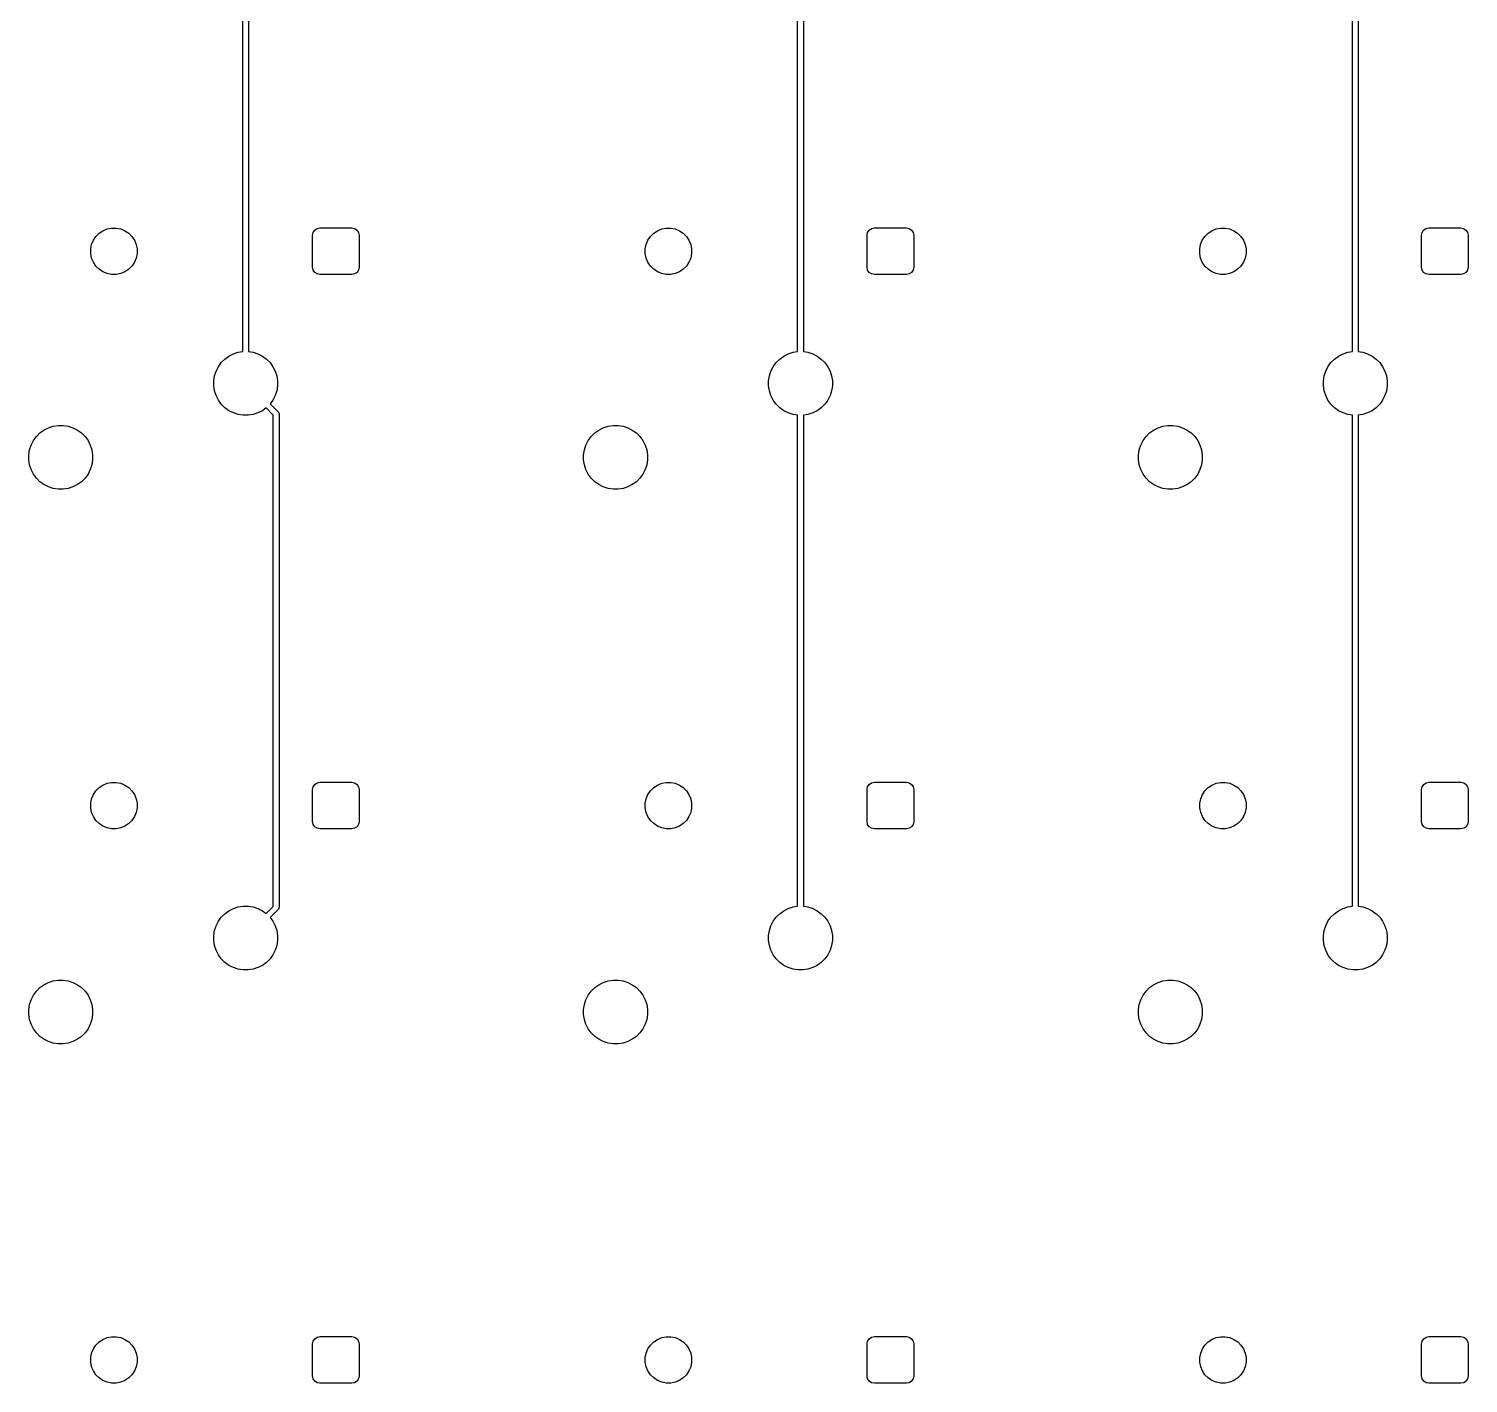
# Model space of a CAD drawing. Header units: millimetres. Extents: x 2.1 to 59.1, y -97 to -3.9.
# Drawn here: x 9.69 to 59.12, y -96.96 to -50.44 of the extents above; entities that cross this region are included whole.
import ezdxf

# ---------------------------------------------------------------- set-up
doc = ezdxf.new("R2010")
doc.units = ezdxf.units.MM
doc.layers.add('F.Cu', color=13, linetype='CONTINUOUS', true_color=0xc83434)

msp = doc.modelspace()

# ---------------------------------------------------------------- linework, layer by layer
at = {"layer": 'F.Cu', "linetype": 'CONTINUOUS'}
for p, q in [((17.039666, -61.524762), (17.039666, -44.663641)), ((17.239666, -44.663641), (17.239666, -61.524762)), ((36.089666, -61.524762), (36.089666, -44.663641)), ((36.289666, -44.663641), (36.289666, -61.524762)), ((55.139666, -61.524762), (55.139666, -44.663641)), ((55.339666, -44.663641), (55.339666, -61.524762)), ((12.238883, -57.374463), (12.383772, -57.314448)), ((12.383772, -57.314448), (12.537586, -57.283852)), ((12.537586, -57.283852), (12.694414, -57.283852)), ((12.694414, -57.283852), (12.848228, -57.314448)), ((12.848228, -57.314448), (12.993117, -57.374463)), ((19.509223, -57.353223), (19.590329, -57.29903)), ((19.590329, -57.29903), (19.686, -57.28)), ((19.686, -57.28), (20.786, -57.28)), ((20.786, -57.28), (20.881671, -57.29903)), ((20.881671, -57.29903), (20.962777, -57.353223)), ((31.278883, -57.374463), (31.423772, -57.314448)), ((31.423772, -57.314448), (31.577586, -57.283852)), ((31.577586, -57.283852), (31.734414, -57.283852)), ((31.734414, -57.283852), (31.888228, -57.314448)), ((31.888228, -57.314448), (32.033117, -57.374463)), ((38.549223, -57.353223), (38.630329, -57.29903)), ((38.630329, -57.29903), (38.726, -57.28)), ((38.726, -57.28), (39.826, -57.28)), ((39.826, -57.28), (39.921671, -57.29903)), ((39.921671, -57.29903), (40.002777, -57.353223)), ((50.314883, -57.374463), (50.459772, -57.314448)), ((50.459772, -57.314448), (50.613586, -57.283852)), ((50.613586, -57.283852), (50.770414, -57.283852)), ((50.770414, -57.283852), (50.924228, -57.314448)), ((50.924228, -57.314448), (51.069117, -57.374463)), ((57.585223, -57.353223), (57.666329, -57.29903)), ((57.666329, -57.29903), (57.762, -57.28)), ((57.762, -57.28), (58.862, -57.28)), ((58.862, -57.28), (58.957671, -57.29903)), ((58.957671, -57.29903), (59.038777, -57.353223)), ((11.850448, -57.847772), (11.910463, -57.702883)), ((11.910463, -57.702883), (11.997592, -57.572485)), ((11.997592, -57.572485), (12.108485, -57.461592)), ((12.108485, -57.461592), (12.238883, -57.374463)), ((12.993117, -57.374463), (13.123515, -57.461592)), ((13.123515, -57.461592), (13.234408, -57.572485)), ((13.234408, -57.572485), (13.321537, -57.702883)), ((13.321537, -57.702883), (13.381552, -57.847772)), ((19.436, -57.53), (19.45503, -57.434329)), ((19.436, -58.63), (19.436, -57.53)), ((19.45503, -57.434329), (19.509223, -57.353223)), ((20.962777, -57.353223), (21.01697, -57.434329)), ((21.01697, -57.434329), (21.036, -57.53)), ((21.036, -57.53), (21.036, -58.63)), ((30.890448, -57.847772), (30.950463, -57.702883)), ((30.950463, -57.702883), (31.037592, -57.572485)), ((31.037592, -57.572485), (31.148485, -57.461592)), ((31.148485, -57.461592), (31.278883, -57.374463)), ((32.033117, -57.374463), (32.163515, -57.461592)), ((32.163515, -57.461592), (32.274408, -57.572485)), ((32.274408, -57.572485), (32.361537, -57.702883)), ((32.361537, -57.702883), (32.421552, -57.847772)), ((38.476, -57.53), (38.49503, -57.434329)), ((38.476, -58.63), (38.476, -57.53)), ((38.49503, -57.434329), (38.549223, -57.353223)), ((40.002777, -57.353223), (40.05697, -57.434329)), ((40.05697, -57.434329), (40.076, -57.53)), ((40.076, -57.53), (40.076, -58.63)), ((49.926448, -57.847772), (49.986463, -57.702883)), ((49.986463, -57.702883), (50.073592, -57.572485)), ((50.073592, -57.572485), (50.184485, -57.461592)), ((50.184485, -57.461592), (50.314883, -57.374463)), ((51.069117, -57.374463), (51.199515, -57.461592)), ((51.199515, -57.461592), (51.310408, -57.572485)), ((51.310408, -57.572485), (51.397537, -57.702883)), ((51.397537, -57.702883), (51.457552, -57.847772)), ((57.512, -57.53), (57.53103, -57.434329)), ((57.512, -58.63), (57.512, -57.53)), ((57.53103, -57.434329), (57.585223, -57.353223)), ((59.038777, -57.353223), (59.09297, -57.434329)), ((59.09297, -57.434329), (59.112, -57.53)), ((59.112, -57.53), (59.112, -58.63)), ((11.819852, -58.001586), (11.850448, -57.847772)), ((11.819852, -58.158414), (11.819852, -58.001586)), ((11.850448, -58.312228), (11.819852, -58.158414)), ((11.910463, -58.457117), (11.850448, -58.312228)), ((13.381552, -58.312228), (13.321537, -58.457117)), ((13.381552, -57.847772), (13.412148, -58.001586)), ((13.412148, -58.158414), (13.381552, -58.312228)), ((13.412148, -58.001586), (13.412148, -58.158414)), ((30.859852, -58.001586), (30.890448, -57.847772)), ((30.859852, -58.158414), (30.859852, -58.001586)), ((30.890448, -58.312228), (30.859852, -58.158414)), ((30.950463, -58.457117), (30.890448, -58.312228)), ((32.421552, -58.312228), (32.361537, -58.457117)), ((32.421552, -57.847772), (32.452148, -58.001586)), ((32.452148, -58.158414), (32.421552, -58.312228)), ((32.452148, -58.001586), (32.452148, -58.158414)), ((49.895852, -58.001586), (49.926448, -57.847772)), ((49.895852, -58.158414), (49.895852, -58.001586)), ((49.926448, -58.312228), (49.895852, -58.158414)), ((49.986463, -58.457117), (49.926448, -58.312228)), ((51.457552, -58.312228), (51.397537, -58.457117)), ((51.457552, -57.847772), (51.488148, -58.001586)), ((51.488148, -58.158414), (51.457552, -58.312228)), ((51.488148, -58.001586), (51.488148, -58.158414)), ((11.997592, -58.587515), (11.910463, -58.457117)), ((12.108485, -58.698408), (11.997592, -58.587515)), ((12.238883, -58.785537), (12.108485, -58.698408)), ((12.383772, -58.845552), (12.238883, -58.785537)), ((12.993117, -58.785537), (12.848228, -58.845552)), ((13.123515, -58.698408), (12.993117, -58.785537)), ((13.234408, -58.587515), (13.123515, -58.698408)), ((13.321537, -58.457117), (13.234408, -58.587515)), ((19.45503, -58.725671), (19.436, -58.63)), ((19.509223, -58.806777), (19.45503, -58.725671)), ((19.590329, -58.86097), (19.509223, -58.806777)), ((20.962777, -58.806777), (20.881671, -58.86097)), ((21.01697, -58.725671), (20.962777, -58.806777)), ((21.036, -58.63), (21.01697, -58.725671)), ((31.037592, -58.587515), (30.950463, -58.457117)), ((31.148485, -58.698408), (31.037592, -58.587515)), ((31.278883, -58.785537), (31.148485, -58.698408)), ((31.423772, -58.845552), (31.278883, -58.785537)), ((32.033117, -58.785537), (31.888228, -58.845552)), ((32.163515, -58.698408), (32.033117, -58.785537)), ((32.274408, -58.587515), (32.163515, -58.698408)), ((32.361537, -58.457117), (32.274408, -58.587515)), ((38.49503, -58.725671), (38.476, -58.63)), ((38.549223, -58.806777), (38.49503, -58.725671)), ((38.630329, -58.86097), (38.549223, -58.806777)), ((40.002777, -58.806777), (39.921671, -58.86097)), ((40.05697, -58.725671), (40.002777, -58.806777)), ((40.076, -58.63), (40.05697, -58.725671)), ((50.073592, -58.587515), (49.986463, -58.457117)), ((50.184485, -58.698408), (50.073592, -58.587515)), ((50.314883, -58.785537), (50.184485, -58.698408)), ((50.459772, -58.845552), (50.314883, -58.785537)), ((51.069117, -58.785537), (50.924228, -58.845552)), ((51.199515, -58.698408), (51.069117, -58.785537)), ((51.310408, -58.587515), (51.199515, -58.698408)), ((51.397537, -58.457117), (51.310408, -58.587515)), ((57.53103, -58.725671), (57.512, -58.63)), ((57.585223, -58.806777), (57.53103, -58.725671)), ((57.666329, -58.86097), (57.585223, -58.806777)), ((59.038777, -58.806777), (58.957671, -58.86097)), ((59.09297, -58.725671), (59.038777, -58.806777)), ((59.112, -58.63), (59.09297, -58.725671)), ((12.537586, -58.876148), (12.383772, -58.845552)), ((12.694414, -58.876148), (12.537586, -58.876148)), ((12.848228, -58.845552), (12.694414, -58.876148)), ((19.686, -58.88), (19.590329, -58.86097)), ((20.786, -58.88), (19.686, -58.88)), ((20.881671, -58.86097), (20.786, -58.88)), ((31.577586, -58.876148), (31.423772, -58.845552)), ((31.734414, -58.876148), (31.577586, -58.876148)), ((31.888228, -58.845552), (31.734414, -58.876148)), ((38.726, -58.88), (38.630329, -58.86097)), ((39.826, -58.88), (38.726, -58.88)), ((39.921671, -58.86097), (39.826, -58.88)), ((50.613586, -58.876148), (50.459772, -58.845552)), ((50.770414, -58.876148), (50.613586, -58.876148)), ((50.924228, -58.845552), (50.770414, -58.876148)), ((57.762, -58.88), (57.666329, -58.86097)), ((58.862, -58.88), (57.762, -58.88)), ((58.957671, -58.86097), (58.862, -58.88)), ((16.425273, -61.782755), (16.564918, -61.681298)), ((16.564918, -61.681298), (16.718714, -61.602935)), ((16.718714, -61.602935), (16.882876, -61.549595)), ((16.882876, -61.549595), (17.039666, -61.524762)), ((17.239666, -61.524762), (17.396456, -61.549595)), ((17.396456, -61.549595), (17.560618, -61.602935)), ((17.560618, -61.602935), (17.714414, -61.681298)), ((17.714414, -61.681298), (17.854059, -61.782755)), ((35.475273, -61.782755), (35.614918, -61.681298)), ((35.614918, -61.681298), (35.768714, -61.602935)), ((35.768714, -61.602935), (35.932876, -61.549595)), ((35.932876, -61.549595), (36.089666, -61.524762)), ((36.289666, -61.524762), (36.446456, -61.549595)), ((36.446456, -61.549595), (36.610618, -61.602935)), ((36.610618, -61.602935), (36.764414, -61.681298)), ((36.764414, -61.681298), (36.904059, -61.782755)), ((54.525273, -61.782755), (54.664918, -61.681298)), ((54.664918, -61.681298), (54.818714, -61.602935)), ((54.818714, -61.602935), (54.982876, -61.549595)), ((54.982876, -61.549595), (55.139666, -61.524762)), ((55.339666, -61.524762), (55.496456, -61.549595)), ((55.496456, -61.549595), (55.660618, -61.602935)), ((55.660618, -61.602935), (55.814414, -61.681298)), ((55.814414, -61.681298), (55.954059, -61.782755)), ((16.070059, -62.362412), (16.123399, -62.19825)), ((16.123399, -62.19825), (16.201762, -62.044454)), ((16.201762, -62.044454), (16.303219, -61.904809)), ((16.303219, -61.904809), (16.425273, -61.782755)), ((17.854059, -61.782755), (17.976113, -61.904809)), ((17.976113, -61.904809), (18.07757, -62.044454)), ((18.07757, -62.044454), (18.155933, -62.19825)), ((18.155933, -62.19825), (18.209273, -62.362412)), ((35.120059, -62.362412), (35.173399, -62.19825)), ((35.173399, -62.19825), (35.251762, -62.044454)), ((35.251762, -62.044454), (35.353219, -61.904809)), ((35.353219, -61.904809), (35.475273, -61.782755)), ((36.904059, -61.782755), (37.026113, -61.904809)), ((37.026113, -61.904809), (37.12757, -62.044454)), ((37.12757, -62.044454), (37.205933, -62.19825)), ((37.205933, -62.19825), (37.259273, -62.362412)), ((54.170059, -62.362412), (54.223399, -62.19825)), ((54.223399, -62.19825), (54.301762, -62.044454)), ((54.301762, -62.044454), (54.403219, -61.904809)), ((54.403219, -61.904809), (54.525273, -61.782755)), ((55.954059, -61.782755), (56.076113, -61.904809)), ((56.076113, -61.904809), (56.17757, -62.044454)), ((56.17757, -62.044454), (56.255933, -62.19825)), ((56.255933, -62.19825), (56.309273, -62.362412)), ((16.043057, -62.532897), (16.070059, -62.362412)), ((16.043057, -62.705507), (16.043057, -62.532897)), ((16.070059, -62.875992), (16.043057, -62.705507)), ((18.209273, -62.362412), (18.236275, -62.532897)), ((18.236275, -62.705507), (18.209273, -62.875992)), ((18.236275, -62.532897), (18.236275, -62.705507)), ((35.093057, -62.532897), (35.120059, -62.362412)), ((35.093057, -62.705507), (35.093057, -62.532897)), ((35.120059, -62.875992), (35.093057, -62.705507)), ((37.259273, -62.362412), (37.286275, -62.532897)), ((37.286275, -62.705507), (37.259273, -62.875992)), ((37.286275, -62.532897), (37.286275, -62.705507)), ((54.143057, -62.532897), (54.170059, -62.362412)), ((54.143057, -62.705507), (54.143057, -62.532897)), ((54.170059, -62.875992), (54.143057, -62.705507)), ((56.309273, -62.362412), (56.336275, -62.532897)), ((56.336275, -62.705507), (56.309273, -62.875992)), ((56.336275, -62.532897), (56.336275, -62.705507)), ((16.123399, -63.040154), (16.070059, -62.875992)), ((16.201762, -63.19395), (16.123399, -63.040154)), ((16.303219, -63.333595), (16.201762, -63.19395)), ((18.07757, -63.19395), (17.984262, -63.322377)), ((18.155933, -63.040154), (18.07757, -63.19395)), ((18.209273, -62.875992), (18.155933, -63.040154)), ((35.173399, -63.040154), (35.120059, -62.875992)), ((35.251762, -63.19395), (35.173399, -63.040154)), ((35.353219, -63.333595), (35.251762, -63.19395)), ((37.12757, -63.19395), (37.026113, -63.333595)), ((37.205933, -63.040154), (37.12757, -63.19395)), ((37.259273, -62.875992), (37.205933, -63.040154)), ((54.223399, -63.040154), (54.170059, -62.875992)), ((54.301762, -63.19395), (54.223399, -63.040154)), ((54.403219, -63.333595), (54.301762, -63.19395)), ((56.17757, -63.19395), (56.076113, -63.333595)), ((56.255933, -63.040154), (56.17757, -63.19395)), ((56.309273, -62.875992), (56.255933, -63.040154)), ((16.425273, -63.455649), (16.303219, -63.333595)), ((16.564918, -63.557106), (16.425273, -63.455649)), ((16.718714, -63.635469), (16.564918, -63.557106)), ((16.882876, -63.688809), (16.718714, -63.635469)), ((17.053361, -63.715811), (16.882876, -63.688809)), ((17.225971, -63.715811), (17.053361, -63.715811)), ((17.396456, -63.688809), (17.225971, -63.715811)), ((17.560618, -63.635469), (17.396456, -63.688809)), ((17.714414, -63.557106), (17.560618, -63.635469)), ((17.842841, -63.463798), (17.714414, -63.557106)), ((18.086, -63.706957), (17.842841, -63.463798)), ((17.984262, -63.322377), (18.256711, -63.594826)), ((18.086, -80.581446), (18.086, -63.706957)), ((18.256711, -63.594826), (18.269147, -63.609979)), ((18.269147, -63.609979), (18.284079, -63.646027)), ((18.284079, -63.646027), (18.286, -63.665536)), ((18.286, -63.665536), (18.286, -80.622868)), ((35.475273, -63.455649), (35.353219, -63.333595)), ((35.614918, -63.557106), (35.475273, -63.455649)), ((35.768714, -63.635469), (35.614918, -63.557106)), ((35.932876, -63.688809), (35.768714, -63.635469)), ((36.089666, -63.713641), (35.932876, -63.688809)), ((36.089666, -80.574762), (36.089666, -63.713641)), ((36.446456, -63.688809), (36.289666, -63.713641)), ((36.289666, -63.713641), (36.289666, -80.574762)), ((36.610618, -63.635469), (36.446456, -63.688809)), ((36.764414, -63.557106), (36.610618, -63.635469)), ((36.904059, -63.455649), (36.764414, -63.557106)), ((37.026113, -63.333595), (36.904059, -63.455649)), ((54.525273, -63.455649), (54.403219, -63.333595)), ((54.664918, -63.557106), (54.525273, -63.455649)), ((54.818714, -63.635469), (54.664918, -63.557106)), ((54.982876, -63.688809), (54.818714, -63.635469)), ((55.139666, -63.713641), (54.982876, -63.688809)), ((55.139666, -80.574762), (55.139666, -63.713641)), ((55.496456, -63.688809), (55.339666, -63.713641)), ((55.339666, -63.713641), (55.339666, -80.574762)), ((55.660618, -63.635469), (55.496456, -63.688809)), ((55.814414, -63.557106), (55.660618, -63.635469)), ((55.954059, -63.455649), (55.814414, -63.557106)), ((56.076113, -63.333595), (55.954059, -63.455649)), ((10.075273, -64.322755), (10.214918, -64.221298)), ((10.214918, -64.221298), (10.368714, -64.142935)), ((10.368714, -64.142935), (10.532876, -64.089595)), ((10.532876, -64.089595), (10.703361, -64.062593)), ((10.703361, -64.062593), (10.875971, -64.062593)), ((10.875971, -64.062593), (11.046456, -64.089595)), ((11.046456, -64.089595), (11.210618, -64.142935)), ((11.210618, -64.142935), (11.364414, -64.221298)), ((11.364414, -64.221298), (11.504059, -64.322755)), ((29.125273, -64.322755), (29.264918, -64.221298)), ((29.264918, -64.221298), (29.418714, -64.142935)), ((29.418714, -64.142935), (29.582876, -64.089595)), ((29.582876, -64.089595), (29.753361, -64.062593)), ((29.753361, -64.062593), (29.925971, -64.062593)), ((29.925971, -64.062593), (30.096456, -64.089595)), ((30.096456, -64.089595), (30.260618, -64.142935)), ((30.260618, -64.142935), (30.414414, -64.221298)), ((30.414414, -64.221298), (30.554059, -64.322755)), ((48.175273, -64.322755), (48.314918, -64.221298)), ((48.314918, -64.221298), (48.468714, -64.142935)), ((48.468714, -64.142935), (48.632876, -64.089595)), ((48.632876, -64.089595), (48.803361, -64.062593)), ((48.803361, -64.062593), (48.975971, -64.062593)), ((48.975971, -64.062593), (49.146456, -64.089595)), ((49.146456, -64.089595), (49.310618, -64.142935)), ((49.310618, -64.142935), (49.464414, -64.221298)), ((49.464414, -64.221298), (49.604059, -64.322755)), ((9.720059, -64.902412), (9.773399, -64.73825)), ((9.773399, -64.73825), (9.851762, -64.584454)), ((9.851762, -64.584454), (9.953219, -64.444809)), ((9.953219, -64.444809), (10.075273, -64.322755)), ((11.504059, -64.322755), (11.626113, -64.444809)), ((11.626113, -64.444809), (11.72757, -64.584454)), ((11.72757, -64.584454), (11.805933, -64.73825)), ((11.805933, -64.73825), (11.859273, -64.902412)), ((28.770059, -64.902412), (28.823399, -64.73825)), ((28.823399, -64.73825), (28.901762, -64.584454)), ((28.901762, -64.584454), (29.003219, -64.444809)), ((29.003219, -64.444809), (29.125273, -64.322755)), ((30.554059, -64.322755), (30.676113, -64.444809)), ((30.676113, -64.444809), (30.77757, -64.584454)), ((30.77757, -64.584454), (30.855933, -64.73825)), ((30.855933, -64.73825), (30.909273, -64.902412)), ((47.820059, -64.902412), (47.873399, -64.73825)), ((47.873399, -64.73825), (47.951762, -64.584454)), ((47.951762, -64.584454), (48.053219, -64.444809)), ((48.053219, -64.444809), (48.175273, -64.322755)), ((49.604059, -64.322755), (49.726113, -64.444809)), ((49.726113, -64.444809), (49.82757, -64.584454)), ((49.82757, -64.584454), (49.905933, -64.73825)), ((49.905933, -64.73825), (49.959273, -64.902412)), ((9.693057, -65.072897), (9.720059, -64.902412)), ((9.693057, -65.245507), (9.693057, -65.072897)), ((11.859273, -64.902412), (11.886275, -65.072897)), ((11.886275, -65.072897), (11.886275, -65.245507)), ((28.743057, -65.072897), (28.770059, -64.902412)), ((28.743057, -65.245507), (28.743057, -65.072897)), ((30.909273, -64.902412), (30.936275, -65.072897)), ((30.936275, -65.072897), (30.936275, -65.245507)), ((47.793057, -65.072897), (47.820059, -64.902412)), ((47.793057, -65.245507), (47.793057, -65.072897)), ((49.959273, -64.902412), (49.986275, -65.072897)), ((49.986275, -65.072897), (49.986275, -65.245507)), ((9.720059, -65.415992), (9.693057, -65.245507)), ((9.773399, -65.580154), (9.720059, -65.415992)), ((9.851762, -65.73395), (9.773399, -65.580154)), ((11.805933, -65.580154), (11.72757, -65.73395)), ((11.859273, -65.415992), (11.805933, -65.580154)), ((11.886275, -65.245507), (11.859273, -65.415992)), ((28.770059, -65.415992), (28.743057, -65.245507)), ((28.823399, -65.580154), (28.770059, -65.415992)), ((28.901762, -65.73395), (28.823399, -65.580154)), ((30.855933, -65.580154), (30.77757, -65.73395)), ((30.909273, -65.415992), (30.855933, -65.580154)), ((30.936275, -65.245507), (30.909273, -65.415992)), ((47.820059, -65.415992), (47.793057, -65.245507)), ((47.873399, -65.580154), (47.820059, -65.415992)), ((47.951762, -65.73395), (47.873399, -65.580154)), ((49.905933, -65.580154), (49.82757, -65.73395)), ((49.959273, -65.415992), (49.905933, -65.580154)), ((49.986275, -65.245507), (49.959273, -65.415992)), ((9.953219, -65.873595), (9.851762, -65.73395)), ((10.075273, -65.995649), (9.953219, -65.873595)), ((10.214918, -66.097106), (10.075273, -65.995649)), ((10.368714, -66.175469), (10.214918, -66.097106)), ((10.532876, -66.228809), (10.368714, -66.175469)), ((11.210618, -66.175469), (11.046456, -66.228809)), ((11.364414, -66.097106), (11.210618, -66.175469)), ((11.504059, -65.995649), (11.364414, -66.097106)), ((11.626113, -65.873595), (11.504059, -65.995649)), ((11.72757, -65.73395), (11.626113, -65.873595)), ((29.003219, -65.873595), (28.901762, -65.73395)), ((29.125273, -65.995649), (29.003219, -65.873595)), ((29.264918, -66.097106), (29.125273, -65.995649)), ((29.418714, -66.175469), (29.264918, -66.097106)), ((29.582876, -66.228809), (29.418714, -66.175469)), ((30.260618, -66.175469), (30.096456, -66.228809)), ((30.414414, -66.097106), (30.260618, -66.175469)), ((30.554059, -65.995649), (30.414414, -66.097106)), ((30.676113, -65.873595), (30.554059, -65.995649)), ((30.77757, -65.73395), (30.676113, -65.873595)), ((48.053219, -65.873595), (47.951762, -65.73395)), ((48.175273, -65.995649), (48.053219, -65.873595)), ((48.314918, -66.097106), (48.175273, -65.995649)), ((48.468714, -66.175469), (48.314918, -66.097106)), ((48.632876, -66.228809), (48.468714, -66.175469)), ((49.310618, -66.175469), (49.146456, -66.228809)), ((49.464414, -66.097106), (49.310618, -66.175469)), ((49.604059, -65.995649), (49.464414, -66.097106)), ((49.726113, -65.873595), (49.604059, -65.995649)), ((49.82757, -65.73395), (49.726113, -65.873595)), ((10.703361, -66.255811), (10.532876, -66.228809)), ((10.875971, -66.255811), (10.703361, -66.255811)), ((11.046456, -66.228809), (10.875971, -66.255811)), ((29.753361, -66.255811), (29.582876, -66.228809)), ((29.925971, -66.255811), (29.753361, -66.255811)), ((30.096456, -66.228809), (29.925971, -66.255811)), ((48.803361, -66.255811), (48.632876, -66.228809)), ((48.975971, -66.255811), (48.803361, -66.255811)), ((49.146456, -66.228809), (48.975971, -66.255811)), ((11.997592, -76.612485), (12.108485, -76.501592)), ((12.108485, -76.501592), (12.238883, -76.414463)), ((12.238883, -76.414463), (12.383772, -76.354448)), ((12.383772, -76.354448), (12.537586, -76.323852)), ((12.537586, -76.323852), (12.694414, -76.323852)), ((12.694414, -76.323852), (12.848228, -76.354448)), ((12.848228, -76.354448), (12.993117, -76.414463)), ((12.993117, -76.414463), (13.123515, -76.501592)), ((13.123515, -76.501592), (13.234408, -76.612485)), ((19.436, -76.57), (19.45503, -76.474329)), ((19.436, -77.67), (19.436, -76.57)), ((19.45503, -76.474329), (19.509223, -76.393223)), ((19.509223, -76.393223), (19.590329, -76.33903)), ((19.590329, -76.33903), (19.686, -76.32)), ((19.686, -76.32), (20.786, -76.32)), ((20.786, -76.32), (20.881671, -76.33903)), ((20.881671, -76.33903), (20.962777, -76.393223)), ((20.962777, -76.393223), (21.01697, -76.474329)), ((21.01697, -76.474329), (21.036, -76.57)), ((21.036, -76.57), (21.036, -77.67)), ((31.037592, -76.612485), (31.148485, -76.501592)), ((31.148485, -76.501592), (31.278883, -76.414463)), ((31.278883, -76.414463), (31.423772, -76.354448)), ((31.423772, -76.354448), (31.577586, -76.323852)), ((31.577586, -76.323852), (31.734414, -76.323852)), ((31.734414, -76.323852), (31.888228, -76.354448)), ((31.888228, -76.354448), (32.033117, -76.414463)), ((32.033117, -76.414463), (32.163515, -76.501592)), ((32.163515, -76.501592), (32.274408, -76.612485)), ((38.476, -76.57), (38.49503, -76.474329)), ((38.476, -77.67), (38.476, -76.57)), ((38.49503, -76.474329), (38.549223, -76.393223)), ((38.549223, -76.393223), (38.630329, -76.33903)), ((38.630329, -76.33903), (38.726, -76.32)), ((38.726, -76.32), (39.826, -76.32)), ((39.826, -76.32), (39.921671, -76.33903)), ((39.921671, -76.33903), (40.002777, -76.393223)), ((40.002777, -76.393223), (40.05697, -76.474329)), ((40.05697, -76.474329), (40.076, -76.57)), ((40.076, -76.57), (40.076, -77.67)), ((50.077592, -76.612485), (50.188485, -76.501592)), ((50.188485, -76.501592), (50.318883, -76.414463)), ((50.318883, -76.414463), (50.463772, -76.354448)), ((50.463772, -76.354448), (50.617586, -76.323852)), ((50.617586, -76.323852), (50.774414, -76.323852)), ((50.774414, -76.323852), (50.928228, -76.354448)), ((50.928228, -76.354448), (51.073117, -76.414463)), ((51.073117, -76.414463), (51.203515, -76.501592)), ((51.203515, -76.501592), (51.314408, -76.612485)), ((57.516, -76.57), (57.53503, -76.474329)), ((57.516, -77.67), (57.516, -76.57)), ((57.53503, -76.474329), (57.589223, -76.393223)), ((57.589223, -76.393223), (57.670329, -76.33903)), ((57.670329, -76.33903), (57.766, -76.32)), ((57.766, -76.32), (58.866, -76.32)), ((58.866, -76.32), (58.961671, -76.33903)), ((58.961671, -76.33903), (59.042777, -76.393223)), ((59.042777, -76.393223), (59.09697, -76.474329)), ((59.09697, -76.474329), (59.116, -76.57)), ((59.116, -76.57), (59.116, -77.67)), ((11.819852, -77.041586), (11.850448, -76.887772)), ((11.819852, -77.198414), (11.819852, -77.041586)), ((11.850448, -76.887772), (11.910463, -76.742883)), ((11.910463, -76.742883), (11.997592, -76.612485)), ((13.234408, -76.612485), (13.321537, -76.742883)), ((13.321537, -76.742883), (13.381552, -76.887772)), ((13.381552, -76.887772), (13.412148, -77.041586)), ((13.412148, -77.041586), (13.412148, -77.198414)), ((30.859852, -77.041586), (30.890448, -76.887772)), ((30.859852, -77.198414), (30.859852, -77.041586)), ((30.890448, -76.887772), (30.950463, -76.742883)), ((30.950463, -76.742883), (31.037592, -76.612485)), ((32.274408, -76.612485), (32.361537, -76.742883)), ((32.361537, -76.742883), (32.421552, -76.887772)), ((32.421552, -76.887772), (32.452148, -77.041586)), ((32.452148, -77.041586), (32.452148, -77.198414)), ((49.899852, -77.041586), (49.930448, -76.887772)), ((49.899852, -77.198414), (49.899852, -77.041586)), ((49.930448, -76.887772), (49.990463, -76.742883)), ((49.990463, -76.742883), (50.077592, -76.612485)), ((51.314408, -76.612485), (51.401537, -76.742883)), ((51.401537, -76.742883), (51.461552, -76.887772)), ((51.461552, -76.887772), (51.492148, -77.041586)), ((51.492148, -77.041586), (51.492148, -77.198414)), ((11.850448, -77.352228), (11.819852, -77.198414)), ((11.910463, -77.497117), (11.850448, -77.352228)), ((11.997592, -77.627515), (11.910463, -77.497117)), ((13.321537, -77.497117), (13.234408, -77.627515)), ((13.381552, -77.352228), (13.321537, -77.497117)), ((13.412148, -77.198414), (13.381552, -77.352228)), ((30.890448, -77.352228), (30.859852, -77.198414)), ((30.950463, -77.497117), (30.890448, -77.352228)), ((31.037592, -77.627515), (30.950463, -77.497117)), ((32.361537, -77.497117), (32.274408, -77.627515)), ((32.421552, -77.352228), (32.361537, -77.497117)), ((32.452148, -77.198414), (32.421552, -77.352228)), ((49.930448, -77.352228), (49.899852, -77.198414)), ((49.990463, -77.497117), (49.930448, -77.352228)), ((50.077592, -77.627515), (49.990463, -77.497117)), ((51.401537, -77.497117), (51.314408, -77.627515)), ((51.461552, -77.352228), (51.401537, -77.497117)), ((51.492148, -77.198414), (51.461552, -77.352228)), ((12.108485, -77.738408), (11.997592, -77.627515)), ((12.238883, -77.825537), (12.108485, -77.738408)), ((12.383772, -77.885552), (12.238883, -77.825537)), ((12.537586, -77.916148), (12.383772, -77.885552)), ((12.694414, -77.916148), (12.537586, -77.916148)), ((12.848228, -77.885552), (12.694414, -77.916148)), ((12.993117, -77.825537), (12.848228, -77.885552)), ((13.123515, -77.738408), (12.993117, -77.825537)), ((13.234408, -77.627515), (13.123515, -77.738408)), ((19.45503, -77.765671), (19.436, -77.67)), ((19.509223, -77.846777), (19.45503, -77.765671)), ((19.590329, -77.90097), (19.509223, -77.846777)), ((19.686, -77.92), (19.590329, -77.90097)), ((20.786, -77.92), (19.686, -77.92)), ((20.881671, -77.90097), (20.786, -77.92)), ((20.962777, -77.846777), (20.881671, -77.90097)), ((21.01697, -77.765671), (20.962777, -77.846777)), ((21.036, -77.67), (21.01697, -77.765671)), ((31.148485, -77.738408), (31.037592, -77.627515)), ((31.278883, -77.825537), (31.148485, -77.738408)), ((31.423772, -77.885552), (31.278883, -77.825537)), ((31.577586, -77.916148), (31.423772, -77.885552)), ((31.734414, -77.916148), (31.577586, -77.916148)), ((31.888228, -77.885552), (31.734414, -77.916148)), ((32.033117, -77.825537), (31.888228, -77.885552)), ((32.163515, -77.738408), (32.033117, -77.825537)), ((32.274408, -77.627515), (32.163515, -77.738408)), ((38.49503, -77.765671), (38.476, -77.67)), ((38.549223, -77.846777), (38.49503, -77.765671)), ((38.630329, -77.90097), (38.549223, -77.846777)), ((38.726, -77.92), (38.630329, -77.90097)), ((39.826, -77.92), (38.726, -77.92)), ((39.921671, -77.90097), (39.826, -77.92)), ((40.002777, -77.846777), (39.921671, -77.90097)), ((40.05697, -77.765671), (40.002777, -77.846777)), ((40.076, -77.67), (40.05697, -77.765671)), ((50.188485, -77.738408), (50.077592, -77.627515)), ((50.318883, -77.825537), (50.188485, -77.738408)), ((50.463772, -77.885552), (50.318883, -77.825537)), ((50.617586, -77.916148), (50.463772, -77.885552)), ((50.774414, -77.916148), (50.617586, -77.916148)), ((50.928228, -77.885552), (50.774414, -77.916148)), ((51.073117, -77.825537), (50.928228, -77.885552)), ((51.203515, -77.738408), (51.073117, -77.825537)), ((51.314408, -77.627515), (51.203515, -77.738408)), ((57.53503, -77.765671), (57.516, -77.67)), ((57.589223, -77.846777), (57.53503, -77.765671)), ((57.670329, -77.90097), (57.589223, -77.846777)), ((57.766, -77.92), (57.670329, -77.90097)), ((58.866, -77.92), (57.766, -77.92)), ((58.961671, -77.90097), (58.866, -77.92)), ((59.042777, -77.846777), (58.961671, -77.90097)), ((59.09697, -77.765671), (59.042777, -77.846777)), ((59.116, -77.67), (59.09697, -77.765671)), ((16.201762, -81.094454), (16.303219, -80.954809)), ((16.303219, -80.954809), (16.425273, -80.832755)), ((16.425273, -80.832755), (16.564918, -80.731298)), ((16.564918, -80.731298), (16.718714, -80.652935)), ((16.718714, -80.652935), (16.882876, -80.599595)), ((16.882876, -80.599595), (17.053361, -80.572593)), ((17.053361, -80.572593), (17.225971, -80.572593)), ((17.225971, -80.572593), (17.396456, -80.599595)), ((17.396456, -80.599595), (17.560618, -80.652935)), ((17.560618, -80.652935), (17.714414, -80.731298)), ((17.714414, -80.731298), (17.842841, -80.824605)), ((17.842841, -80.824605), (18.086, -80.581446)), ((18.256711, -80.693578), (17.984262, -80.966026)), ((17.984262, -80.966026), (18.07757, -81.094454)), ((18.269147, -80.678425), (18.256711, -80.693578)), ((18.284079, -80.642377), (18.269147, -80.678425)), ((18.286, -80.622868), (18.284079, -80.642377)), ((35.251762, -81.094454), (35.353219, -80.954809)), ((35.353219, -80.954809), (35.475273, -80.832755)), ((35.475273, -80.832755), (35.614918, -80.731298)), ((35.614918, -80.731298), (35.768714, -80.652935)), ((35.768714, -80.652935), (35.932876, -80.599595)), ((35.932876, -80.599595), (36.089666, -80.574762)), ((36.289666, -80.574762), (36.446456, -80.599595)), ((36.446456, -80.599595), (36.610618, -80.652935)), ((36.610618, -80.652935), (36.764414, -80.731298)), ((36.764414, -80.731298), (36.904059, -80.832755)), ((36.904059, -80.832755), (37.026113, -80.954809)), ((37.026113, -80.954809), (37.12757, -81.094454)), ((54.301762, -81.094454), (54.403219, -80.954809)), ((54.403219, -80.954809), (54.525273, -80.832755)), ((54.525273, -80.832755), (54.664918, -80.731298)), ((54.664918, -80.731298), (54.818714, -80.652935)), ((54.818714, -80.652935), (54.982876, -80.599595)), ((54.982876, -80.599595), (55.139666, -80.574762)), ((55.339666, -80.574762), (55.496456, -80.599595)), ((55.496456, -80.599595), (55.660618, -80.652935)), ((55.660618, -80.652935), (55.814414, -80.731298)), ((55.814414, -80.731298), (55.954059, -80.832755)), ((55.954059, -80.832755), (56.076113, -80.954809)), ((56.076113, -80.954809), (56.17757, -81.094454)), ((16.043057, -81.582897), (16.070059, -81.412412)), ((16.070059, -81.412412), (16.123399, -81.24825)), ((16.123399, -81.24825), (16.201762, -81.094454)), ((18.07757, -81.094454), (18.155933, -81.24825)), ((18.155933, -81.24825), (18.209273, -81.412412)), ((18.209273, -81.412412), (18.236275, -81.582897)), ((35.093057, -81.582897), (35.120059, -81.412412)), ((35.120059, -81.412412), (35.173399, -81.24825)), ((35.173399, -81.24825), (35.251762, -81.094454)), ((37.12757, -81.094454), (37.205933, -81.24825)), ((37.205933, -81.24825), (37.259273, -81.412412)), ((37.259273, -81.412412), (37.286275, -81.582897)), ((54.143057, -81.582897), (54.170059, -81.412412)), ((54.170059, -81.412412), (54.223399, -81.24825)), ((54.223399, -81.24825), (54.301762, -81.094454)), ((56.17757, -81.094454), (56.255933, -81.24825)), ((56.255933, -81.24825), (56.309273, -81.412412)), ((56.309273, -81.412412), (56.336275, -81.582897)), ((16.043057, -81.755507), (16.043057, -81.582897)), ((16.070059, -81.925992), (16.043057, -81.755507)), ((16.123399, -82.090154), (16.070059, -81.925992)), ((18.209273, -81.925992), (18.155933, -82.090154)), ((18.236275, -81.755507), (18.209273, -81.925992)), ((18.236275, -81.582897), (18.236275, -81.755507)), ((35.093057, -81.755507), (35.093057, -81.582897)), ((35.120059, -81.925992), (35.093057, -81.755507)), ((35.173399, -82.090154), (35.120059, -81.925992)), ((37.259273, -81.925992), (37.205933, -82.090154)), ((37.286275, -81.755507), (37.259273, -81.925992)), ((37.286275, -81.582897), (37.286275, -81.755507)), ((54.143057, -81.755507), (54.143057, -81.582897)), ((54.170059, -81.925992), (54.143057, -81.755507)), ((54.223399, -82.090154), (54.170059, -81.925992)), ((56.309273, -81.925992), (56.255933, -82.090154)), ((56.336275, -81.755507), (56.309273, -81.925992)), ((56.336275, -81.582897), (56.336275, -81.755507)), ((16.201762, -82.24395), (16.123399, -82.090154)), ((16.303219, -82.383595), (16.201762, -82.24395)), ((16.425273, -82.505649), (16.303219, -82.383595)), ((16.564918, -82.607106), (16.425273, -82.505649)), ((17.854059, -82.505649), (17.714414, -82.607106)), ((17.976113, -82.383595), (17.854059, -82.505649)), ((18.07757, -82.24395), (17.976113, -82.383595)), ((18.155933, -82.090154), (18.07757, -82.24395)), ((35.251762, -82.24395), (35.173399, -82.090154)), ((35.353219, -82.383595), (35.251762, -82.24395)), ((35.475273, -82.505649), (35.353219, -82.383595)), ((35.614918, -82.607106), (35.475273, -82.505649)), ((36.904059, -82.505649), (36.764414, -82.607106)), ((37.026113, -82.383595), (36.904059, -82.505649)), ((37.12757, -82.24395), (37.026113, -82.383595)), ((37.205933, -82.090154), (37.12757, -82.24395)), ((54.301762, -82.24395), (54.223399, -82.090154)), ((54.403219, -82.383595), (54.301762, -82.24395)), ((54.525273, -82.505649), (54.403219, -82.383595)), ((54.664918, -82.607106), (54.525273, -82.505649)), ((55.954059, -82.505649), (55.814414, -82.607106)), ((56.076113, -82.383595), (55.954059, -82.505649)), ((56.17757, -82.24395), (56.076113, -82.383595)), ((56.255933, -82.090154), (56.17757, -82.24395)), ((16.718714, -82.685469), (16.564918, -82.607106)), ((16.882876, -82.738809), (16.718714, -82.685469)), ((17.053361, -82.765811), (16.882876, -82.738809)), ((17.225971, -82.765811), (17.053361, -82.765811)), ((17.396456, -82.738809), (17.225971, -82.765811)), ((17.560618, -82.685469), (17.396456, -82.738809)), ((17.714414, -82.607106), (17.560618, -82.685469)), ((35.768714, -82.685469), (35.614918, -82.607106)), ((35.932876, -82.738809), (35.768714, -82.685469)), ((36.103361, -82.765811), (35.932876, -82.738809)), ((36.275971, -82.765811), (36.103361, -82.765811)), ((36.446456, -82.738809), (36.275971, -82.765811)), ((36.610618, -82.685469), (36.446456, -82.738809)), ((36.764414, -82.607106), (36.610618, -82.685469)), ((54.818714, -82.685469), (54.664918, -82.607106)), ((54.982876, -82.738809), (54.818714, -82.685469)), ((55.153361, -82.765811), (54.982876, -82.738809)), ((55.325971, -82.765811), (55.153361, -82.765811)), ((55.496456, -82.738809), (55.325971, -82.765811)), ((55.660618, -82.685469), (55.496456, -82.738809)), ((55.814414, -82.607106), (55.660618, -82.685469)), ((9.851762, -83.634454), (9.953219, -83.494809)), ((9.953219, -83.494809), (10.075273, -83.372755)), ((10.075273, -83.372755), (10.214918, -83.271298)), ((10.214918, -83.271298), (10.368714, -83.192935)), ((10.368714, -83.192935), (10.532876, -83.139595)), ((10.532876, -83.139595), (10.703361, -83.112593)), ((10.703361, -83.112593), (10.875971, -83.112593)), ((10.875971, -83.112593), (11.046456, -83.139595)), ((11.046456, -83.139595), (11.210618, -83.192935)), ((11.210618, -83.192935), (11.364414, -83.271298)), ((11.364414, -83.271298), (11.504059, -83.372755)), ((11.504059, -83.372755), (11.626113, -83.494809)), ((11.626113, -83.494809), (11.72757, -83.634454)), ((28.901762, -83.634454), (29.003219, -83.494809)), ((29.003219, -83.494809), (29.125273, -83.372755)), ((29.125273, -83.372755), (29.264918, -83.271298)), ((29.264918, -83.271298), (29.418714, -83.192935)), ((29.418714, -83.192935), (29.582876, -83.139595)), ((29.582876, -83.139595), (29.753361, -83.112593)), ((29.753361, -83.112593), (29.925971, -83.112593)), ((29.925971, -83.112593), (30.096456, -83.139595)), ((30.096456, -83.139595), (30.260618, -83.192935)), ((30.260618, -83.192935), (30.414414, -83.271298)), ((30.414414, -83.271298), (30.554059, -83.372755)), ((30.554059, -83.372755), (30.676113, -83.494809)), ((30.676113, -83.494809), (30.77757, -83.634454)), ((47.951762, -83.634454), (48.053219, -83.494809)), ((48.053219, -83.494809), (48.175273, -83.372755)), ((48.175273, -83.372755), (48.314918, -83.271298)), ((48.314918, -83.271298), (48.468714, -83.192935)), ((48.468714, -83.192935), (48.632876, -83.139595)), ((48.632876, -83.139595), (48.803361, -83.112593)), ((48.803361, -83.112593), (48.975971, -83.112593)), ((48.975971, -83.112593), (49.146456, -83.139595)), ((49.146456, -83.139595), (49.310618, -83.192935)), ((49.310618, -83.192935), (49.464414, -83.271298)), ((49.464414, -83.271298), (49.604059, -83.372755)), ((49.604059, -83.372755), (49.726113, -83.494809)), ((49.726113, -83.494809), (49.82757, -83.634454)), ((9.693057, -84.122897), (9.720059, -83.952412)), ((9.720059, -83.952412), (9.773399, -83.78825)), ((9.773399, -83.78825), (9.851762, -83.634454)), ((11.72757, -83.634454), (11.805933, -83.78825)), ((11.805933, -83.78825), (11.859273, -83.952412)), ((11.859273, -83.952412), (11.886275, -84.122897)), ((28.743057, -84.122897), (28.770059, -83.952412)), ((28.770059, -83.952412), (28.823399, -83.78825)), ((28.823399, -83.78825), (28.901762, -83.634454)), ((30.77757, -83.634454), (30.855933, -83.78825)), ((30.855933, -83.78825), (30.909273, -83.952412)), ((30.909273, -83.952412), (30.936275, -84.122897)), ((47.793057, -84.122897), (47.820059, -83.952412)), ((47.820059, -83.952412), (47.873399, -83.78825)), ((47.873399, -83.78825), (47.951762, -83.634454)), ((49.82757, -83.634454), (49.905933, -83.78825)), ((49.905933, -83.78825), (49.959273, -83.952412)), ((49.959273, -83.952412), (49.986275, -84.122897)), ((9.693057, -84.295507), (9.693057, -84.122897)), ((9.720059, -84.465992), (9.693057, -84.295507)), ((9.773399, -84.630154), (9.720059, -84.465992)), ((11.859273, -84.465992), (11.805933, -84.630154)), ((11.886275, -84.295507), (11.859273, -84.465992)), ((11.886275, -84.122897), (11.886275, -84.295507)), ((28.743057, -84.295507), (28.743057, -84.122897)), ((28.770059, -84.465992), (28.743057, -84.295507)), ((28.823399, -84.630154), (28.770059, -84.465992)), ((30.909273, -84.465992), (30.855933, -84.630154)), ((30.936275, -84.295507), (30.909273, -84.465992)), ((30.936275, -84.122897), (30.936275, -84.295507)), ((47.793057, -84.295507), (47.793057, -84.122897)), ((47.820059, -84.465992), (47.793057, -84.295507)), ((47.873399, -84.630154), (47.820059, -84.465992)), ((49.959273, -84.465992), (49.905933, -84.630154)), ((49.986275, -84.295507), (49.959273, -84.465992)), ((49.986275, -84.122897), (49.986275, -84.295507)), ((9.851762, -84.78395), (9.773399, -84.630154)), ((9.953219, -84.923595), (9.851762, -84.78395)), ((10.075273, -85.045649), (9.953219, -84.923595)), ((11.626113, -84.923595), (11.504059, -85.045649)), ((11.72757, -84.78395), (11.626113, -84.923595)), ((11.805933, -84.630154), (11.72757, -84.78395)), ((28.901762, -84.78395), (28.823399, -84.630154)), ((29.003219, -84.923595), (28.901762, -84.78395)), ((29.125273, -85.045649), (29.003219, -84.923595)), ((30.676113, -84.923595), (30.554059, -85.045649)), ((30.77757, -84.78395), (30.676113, -84.923595)), ((30.855933, -84.630154), (30.77757, -84.78395)), ((47.951762, -84.78395), (47.873399, -84.630154)), ((48.053219, -84.923595), (47.951762, -84.78395)), ((48.175273, -85.045649), (48.053219, -84.923595)), ((49.726113, -84.923595), (49.604059, -85.045649)), ((49.82757, -84.78395), (49.726113, -84.923595)), ((49.905933, -84.630154), (49.82757, -84.78395)), ((10.214918, -85.147106), (10.075273, -85.045649)), ((10.368714, -85.225469), (10.214918, -85.147106)), ((10.532876, -85.278809), (10.368714, -85.225469)), ((10.703361, -85.305811), (10.532876, -85.278809)), ((10.875971, -85.305811), (10.703361, -85.305811)), ((11.046456, -85.278809), (10.875971, -85.305811)), ((11.210618, -85.225469), (11.046456, -85.278809)), ((11.364414, -85.147106), (11.210618, -85.225469)), ((11.504059, -85.045649), (11.364414, -85.147106)), ((29.264918, -85.147106), (29.125273, -85.045649)), ((29.418714, -85.225469), (29.264918, -85.147106)), ((29.582876, -85.278809), (29.418714, -85.225469)), ((29.753361, -85.305811), (29.582876, -85.278809)), ((29.925971, -85.305811), (29.753361, -85.305811)), ((30.096456, -85.278809), (29.925971, -85.305811)), ((30.260618, -85.225469), (30.096456, -85.278809)), ((30.414414, -85.147106), (30.260618, -85.225469)), ((30.554059, -85.045649), (30.414414, -85.147106)), ((48.314918, -85.147106), (48.175273, -85.045649)), ((48.468714, -85.225469), (48.314918, -85.147106)), ((48.632876, -85.278809), (48.468714, -85.225469)), ((48.803361, -85.305811), (48.632876, -85.278809)), ((48.975971, -85.305811), (48.803361, -85.305811)), ((49.146456, -85.278809), (48.975971, -85.305811)), ((49.310618, -85.225469), (49.146456, -85.278809)), ((49.464414, -85.147106), (49.310618, -85.225469)), ((49.604059, -85.045649), (49.464414, -85.147106)), ((12.383772, -95.394448), (12.537586, -95.363852)), ((12.537586, -95.363852), (12.694414, -95.363852)), ((12.694414, -95.363852), (12.848228, -95.394448)), ((19.509223, -95.433223), (19.590329, -95.37903)), ((19.590329, -95.37903), (19.686, -95.36)), ((19.686, -95.36), (20.786, -95.36)), ((20.786, -95.36), (20.881671, -95.37903)), ((20.881671, -95.37903), (20.962777, -95.433223)), ((31.423772, -95.394448), (31.577586, -95.363852)), ((31.577586, -95.363852), (31.734414, -95.363852)), ((31.734414, -95.363852), (31.888228, -95.394448)), ((38.549223, -95.433223), (38.630329, -95.37903)), ((38.630329, -95.37903), (38.726, -95.36)), ((38.726, -95.36), (39.826, -95.36)), ((39.826, -95.36), (39.921671, -95.37903)), ((39.921671, -95.37903), (40.002777, -95.433223)), ((50.463772, -95.394448), (50.617586, -95.363852)), ((50.617586, -95.363852), (50.774414, -95.363852)), ((50.774414, -95.363852), (50.928228, -95.394448)), ((57.589223, -95.433223), (57.670329, -95.37903)), ((57.670329, -95.37903), (57.766, -95.36)), ((57.766, -95.36), (58.866, -95.36)), ((58.866, -95.36), (58.961671, -95.37903)), ((58.961671, -95.37903), (59.042777, -95.433223)), ((11.850448, -95.927772), (11.910463, -95.782883)), ((11.910463, -95.782883), (11.997592, -95.652485)), ((11.997592, -95.652485), (12.108485, -95.541592)), ((12.108485, -95.541592), (12.238883, -95.454463)), ((12.238883, -95.454463), (12.383772, -95.394448)), ((12.848228, -95.394448), (12.993117, -95.454463)), ((12.993117, -95.454463), (13.123515, -95.541592)), ((13.123515, -95.541592), (13.234408, -95.652485)), ((13.234408, -95.652485), (13.321537, -95.782883)), ((13.321537, -95.782883), (13.381552, -95.927772)), ((19.436, -95.61), (19.45503, -95.514329)), ((19.436, -96.71), (19.436, -95.61)), ((19.45503, -95.514329), (19.509223, -95.433223)), ((20.962777, -95.433223), (21.01697, -95.514329)), ((21.01697, -95.514329), (21.036, -95.61)), ((21.036, -95.61), (21.036, -96.71)), ((30.890448, -95.927772), (30.950463, -95.782883)), ((30.950463, -95.782883), (31.037592, -95.652485)), ((31.037592, -95.652485), (31.148485, -95.541592)), ((31.148485, -95.541592), (31.278883, -95.454463)), ((31.278883, -95.454463), (31.423772, -95.394448)), ((31.888228, -95.394448), (32.033117, -95.454463)), ((32.033117, -95.454463), (32.163515, -95.541592)), ((32.163515, -95.541592), (32.274408, -95.652485)), ((32.274408, -95.652485), (32.361537, -95.782883)), ((32.361537, -95.782883), (32.421552, -95.927772)), ((38.476, -95.61), (38.49503, -95.514329)), ((38.476, -96.71), (38.476, -95.61)), ((38.49503, -95.514329), (38.549223, -95.433223)), ((40.002777, -95.433223), (40.05697, -95.514329)), ((40.05697, -95.514329), (40.076, -95.61)), ((40.076, -95.61), (40.076, -96.71)), ((49.930448, -95.927772), (49.990463, -95.782883)), ((49.990463, -95.782883), (50.077592, -95.652485)), ((50.077592, -95.652485), (50.188485, -95.541592)), ((50.188485, -95.541592), (50.318883, -95.454463)), ((50.318883, -95.454463), (50.463772, -95.394448)), ((50.928228, -95.394448), (51.073117, -95.454463)), ((51.073117, -95.454463), (51.203515, -95.541592)), ((51.203515, -95.541592), (51.314408, -95.652485)), ((51.314408, -95.652485), (51.401537, -95.782883)), ((51.401537, -95.782883), (51.461552, -95.927772)), ((57.516, -95.61), (57.53503, -95.514329)), ((57.516, -96.71), (57.516, -95.61)), ((57.53503, -95.514329), (57.589223, -95.433223)), ((59.042777, -95.433223), (59.09697, -95.514329)), ((59.09697, -95.514329), (59.116, -95.61)), ((59.116, -95.61), (59.116, -96.71)), ((11.819852, -96.081586), (11.850448, -95.927772)), ((11.819852, -96.238414), (11.819852, -96.081586)), ((11.850448, -96.392228), (11.819852, -96.238414)), ((13.381552, -95.927772), (13.412148, -96.081586)), ((13.412148, -96.238414), (13.381552, -96.392228)), ((13.412148, -96.081586), (13.412148, -96.238414)), ((30.859852, -96.081586), (30.890448, -95.927772)), ((30.859852, -96.238414), (30.859852, -96.081586)), ((30.890448, -96.392228), (30.859852, -96.238414)), ((32.421552, -95.927772), (32.452148, -96.081586)), ((32.452148, -96.238414), (32.421552, -96.392228)), ((32.452148, -96.081586), (32.452148, -96.238414)), ((49.899852, -96.081586), (49.930448, -95.927772)), ((49.899852, -96.238414), (49.899852, -96.081586)), ((49.930448, -96.392228), (49.899852, -96.238414)), ((51.461552, -95.927772), (51.492148, -96.081586)), ((51.492148, -96.238414), (51.461552, -96.392228)), ((51.492148, -96.081586), (51.492148, -96.238414)), ((11.910463, -96.537117), (11.850448, -96.392228)), ((11.997592, -96.667515), (11.910463, -96.537117)), ((12.108485, -96.778408), (11.997592, -96.667515)), ((12.238883, -96.865537), (12.108485, -96.778408)), ((12.383772, -96.925552), (12.238883, -96.865537)), ((12.993117, -96.865537), (12.848228, -96.925552)), ((13.123515, -96.778408), (12.993117, -96.865537)), ((13.234408, -96.667515), (13.123515, -96.778408)), ((13.321537, -96.537117), (13.234408, -96.667515)), ((13.381552, -96.392228), (13.321537, -96.537117)), ((19.45503, -96.805671), (19.436, -96.71)), ((19.509223, -96.886777), (19.45503, -96.805671)), ((21.01697, -96.805671), (20.962777, -96.886777)), ((21.036, -96.71), (21.01697, -96.805671)), ((30.950463, -96.537117), (30.890448, -96.392228)), ((31.037592, -96.667515), (30.950463, -96.537117)), ((31.148485, -96.778408), (31.037592, -96.667515)), ((31.278883, -96.865537), (31.148485, -96.778408)), ((31.423772, -96.925552), (31.278883, -96.865537)), ((32.033117, -96.865537), (31.888228, -96.925552)), ((32.163515, -96.778408), (32.033117, -96.865537)), ((32.274408, -96.667515), (32.163515, -96.778408)), ((32.361537, -96.537117), (32.274408, -96.667515)), ((32.421552, -96.392228), (32.361537, -96.537117)), ((38.49503, -96.805671), (38.476, -96.71)), ((38.549223, -96.886777), (38.49503, -96.805671)), ((40.05697, -96.805671), (40.002777, -96.886777)), ((40.076, -96.71), (40.05697, -96.805671)), ((49.990463, -96.537117), (49.930448, -96.392228)), ((50.077592, -96.667515), (49.990463, -96.537117)), ((50.188485, -96.778408), (50.077592, -96.667515)), ((50.318883, -96.865537), (50.188485, -96.778408)), ((50.463772, -96.925552), (50.318883, -96.865537)), ((51.073117, -96.865537), (50.928228, -96.925552)), ((51.203515, -96.778408), (51.073117, -96.865537)), ((51.314408, -96.667515), (51.203515, -96.778408)), ((51.401537, -96.537117), (51.314408, -96.667515)), ((51.461552, -96.392228), (51.401537, -96.537117)), ((57.53503, -96.805671), (57.516, -96.71)), ((57.589223, -96.886777), (57.53503, -96.805671)), ((59.09697, -96.805671), (59.042777, -96.886777)), ((59.116, -96.71), (59.09697, -96.805671)), ((12.537586, -96.956148), (12.383772, -96.925552)), ((12.694414, -96.956148), (12.537586, -96.956148)), ((12.848228, -96.925552), (12.694414, -96.956148)), ((19.590329, -96.94097), (19.509223, -96.886777)), ((19.686, -96.96), (19.590329, -96.94097)), ((20.786, -96.96), (19.686, -96.96)), ((20.881671, -96.94097), (20.786, -96.96)), ((20.962777, -96.886777), (20.881671, -96.94097)), ((31.577586, -96.956148), (31.423772, -96.925552)), ((31.734414, -96.956148), (31.577586, -96.956148)), ((31.888228, -96.925552), (31.734414, -96.956148)), ((38.630329, -96.94097), (38.549223, -96.886777)), ((38.726, -96.96), (38.630329, -96.94097)), ((39.826, -96.96), (38.726, -96.96)), ((39.921671, -96.94097), (39.826, -96.96)), ((40.002777, -96.886777), (39.921671, -96.94097)), ((50.617586, -96.956148), (50.463772, -96.925552)), ((50.774414, -96.956148), (50.617586, -96.956148)), ((50.928228, -96.925552), (50.774414, -96.956148)), ((57.670329, -96.94097), (57.589223, -96.886777)), ((57.766, -96.96), (57.670329, -96.94097)), ((58.866, -96.96), (57.766, -96.96)), ((58.961671, -96.94097), (58.866, -96.96)), ((59.042777, -96.886777), (58.961671, -96.94097))]:
    msp.add_line(p, q, dxfattribs=at)

doc.saveas('drawing.dxf')
